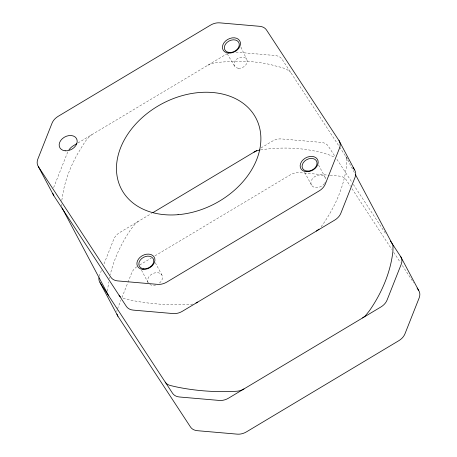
<?xml version="1.0" encoding="UTF-8"?>
<svg xmlns="http://www.w3.org/2000/svg" width="457" height="457" viewBox="0 0 457 457"><rect width="100%" height="100%" fill="white"/><g stroke="black" fill="none" stroke-linecap="round" stroke-linejoin="round"><path stroke-width="0.34" stroke-dasharray="2.29 1.71" d="M107.612 291.172L107.892 287.921A152.09 113.028 -28 0 1 108.743 281.969M61.792 200.383L63.746 189.107A152.09 113.028 -28 0 1 77.861 153.392C82.163 146.914 85.408 139.117 92 134.581M53.635 187.61L67.545 152.432A12.676 9.42 -28 0 1 68.03 151.376M101.403 270.504L99.569 275.148A12.676 9.42 -28 0 0 98.998 277.159M104.03 263.866L113.736 239.308A12.676 9.42 -28 0 1 119.905 232.396L151.667 213.39M117.489 308.852L120.899 300.22M121.945 297.57L127.72 282.963M127.983 282.3L131.656 273.012A12.676 9.42 -28 0 1 136.717 266.819M321.111 226.809L323.339 223.73A152.09 113.028 -28 0 0 339.077 194.511L341.276 188.524A152.09 113.028 -28 0 0 346.72 164.583L346.823 158.819L345.863 156.591L354.9 173.586M138.191 221.456L135.586 223.376L131.273 228.78A152.09 113.028 -28 0 0 110.246 274.651M77.981 142.967L226.061 54.343A12.676 9.42 -28 0 1 227.22 53.709M260.987 147.959L272.252 141.219A12.676 9.42 -28 0 1 281.449 138.934L321.38 142.395A12.676 9.42 -28 0 1 328.223 146.069L335.175 156.677M139.659 265.003L151.284 258.045M154.957 255.846L290.172 174.922A12.676 9.42 -28 0 1 299.369 172.632L329.491 175.248M207.775 65.288C215.093 61.552 223.702 62.238 231.659 61.347A152.09 113.028 -28 0 1 271.447 64.797C277.862 67.03 285.882 67.248 290.738 72.48M260.656 149.885L263.883 149.41A152.09 113.028 -28 0 1 329.771 155.123L334.673 157.242M235.961 52.121L275.188 55.52A12.676 9.42 -28 0 1 282.032 59.199L339.214 146.446M330.194 175.305L339.3 176.094A12.676 9.42 -28 0 1 346.143 179.772L350.433 186.319M339.608 147.045L348.514 160.63M336.929 159.356L351.787 182.023M353.347 184.405L386.188 234.515M351.993 188.695L391.769 249.391M393.723 252.367L400.349 262.484M402.303 265.454L413.608 282.712M227.192 53.766L234.624 66.254M318.586 165.006L325.093 177.236M304.756 172.478L311.583 185.319M155.323 262.718L161.829 274.948M141.493 270.19L148.319 283.032M240.948 47.151L246.58 59.096M61.421 204.296L61.598 206.81M192.86 304.036A12.676 9.42 -28 0 1 190.329 304.379L184.594 304.653A238.394 177.162 -28 0 1 129.377 299.866L124.224 298.649A12.676 9.42 -28 0 1 122.128 297.901M109.36 278.644A152.09 113.028 -28 0 1 109.64 277.313M116.832 311.52A12.676 9.42 -28 0 1 117.061 310.189M324.499 183.508A7.878 5.855 -28 0 1 312.245 186.113A7.878 5.855 -28 0 1 316.341 175.745A7.878 5.855 -28 0 1 325.795 180.235M325.384 181.892A7.878 5.855 -28 0 1 324.841 182.983M148.068 282.592A7.878 5.855 -28 0 1 152.055 273.972A7.878 5.855 -28 0 1 161.732 274.811A7.878 5.855 -28 0 1 158.865 283.529M155.786 284.985A7.878 5.855 -28 0 1 149.827 284.465M238.388 68.276A6.969 5.181 -28 0 0 247.111 60.341A6.969 5.181 -28 0 0 236.309 59.41A6.969 5.181 -28 0 0 238.388 68.276"/><path stroke-width="0.69" d="M316.421 231.053L319.026 229.128M362.612 317.929L365.217 316.004L369.53 310.606A152.09 113.028 -28 0 0 392.911 251.459L393.014 245.695L392.055 243.461L355.238 174.214M76.759 143.698L73.714 145.52A12.676 9.42 -28 0 0 68.973 149.833M152.889 212.654L256.84 150.444M253.966 152.164L256.914 150.764L260.01 149.982M339.037 140.665L266.5 29.991A12.676 9.42 -28 0 0 259.662 26.312L219.726 22.85A12.676 9.42 -28 0 0 210.528 25.135L58.182 116.312A12.676 9.42 -28 0 0 52.018 123.224L37.845 159.065A12.676 9.42 -28 0 0 38.319 166.554L53.852 195.762L126.389 306.436A12.676 9.42 -28 0 0 133.227 310.114L173.157 313.576A12.676 9.42 -28 0 0 182.36 311.286L334.707 220.108A12.676 9.42 -28 0 0 340.871 213.196L355.043 177.356A12.676 9.42 -28 0 0 354.569 169.873L339.037 140.665A12.676 9.42 -28 0 1 339.511 148.148L325.344 183.988A12.676 9.42 -28 0 1 319.175 190.9L166.828 282.078A12.676 9.42 -28 0 1 157.631 284.368L117.7 280.906A12.676 9.42 -28 0 1 110.857 277.228L38.319 166.554M353.055 167.559L354.569 169.873M390.489 241.079L400.76 256.748L418.681 290.446A12.676 9.42 -28 0 1 419.155 297.935L404.982 333.776A12.676 9.42 -28 0 1 398.818 340.688L246.472 431.865A12.676 9.42 -28 0 1 237.274 434.15L197.338 430.688A12.676 9.42 -28 0 1 190.5 427.009L117.963 316.335L100.043 282.637A12.676 9.42 -28 0 1 98.912 277.816M417.121 288.064L418.681 290.446M100.043 282.637L172.58 393.311A12.676 9.42 -28 0 0 179.418 396.984L219.354 400.446A12.676 9.42 -28 0 0 228.551 398.161L380.898 306.984A12.676 9.42 -28 0 0 387.068 300.072L401.235 264.232A12.676 9.42 -28 0 0 400.76 256.748M108.749 295.919L62.078 207.929M120.374 296.747A12.676 9.42 -28 0 1 119.049 295.239M243.964 388.936A12.676 9.42 -28 0 1 236.52 391.255L230.785 391.529A238.394 177.162 -28 0 1 175.568 386.742L170.415 385.525A12.676 9.42 -28 0 1 165.24 382.115M197.772 302.06A12.676 9.42 -28 0 1 195.99 302.991M53.852 195.762A12.676 9.42 -28 0 1 52.881 193.494M117.963 316.335A12.676 9.42 -28 0 1 116.992 314.073M306.161 171.689A9.506 7.066 -28 0 0 318.055 160.875A9.506 7.066 -28 0 0 303.322 159.596A9.506 7.066 -28 0 0 306.161 171.689M228.426 53.086A9.506 7.066 -28 0 0 240.319 42.273A9.506 7.066 -28 0 0 225.587 40.993A9.506 7.066 -28 0 0 228.426 53.086M65.162 150.799A9.506 7.066 -28 0 0 77.056 139.985A9.506 7.066 -28 0 0 62.323 138.705A9.506 7.066 -28 0 0 65.162 150.799M142.898 269.402A9.506 7.066 -28 0 0 154.792 258.588A9.506 7.066 -28 0 0 140.059 257.308A9.506 7.066 -28 0 0 142.898 269.402M229.317 52.486A7.878 5.855 -28 0 0 239.177 43.524A7.878 5.855 -28 0 0 226.969 42.467A7.878 5.855 -28 0 0 229.317 52.486M307.053 171.089A7.878 5.855 -28 0 0 316.912 162.132A7.878 5.855 -28 0 0 304.705 161.07A7.878 5.855 -28 0 0 307.053 171.089M178.064 214.681A76.056 56.519 -28 0 0 255.84 117.912A76.056 56.519 -28 0 0 132.13 128.228A76.056 56.519 -28 0 0 178.064 214.681M143.789 268.802A7.878 5.855 -28 0 0 153.649 259.844A7.878 5.855 -28 0 0 141.442 258.782A7.878 5.855 -28 0 0 143.789 268.802"/></g></svg>
